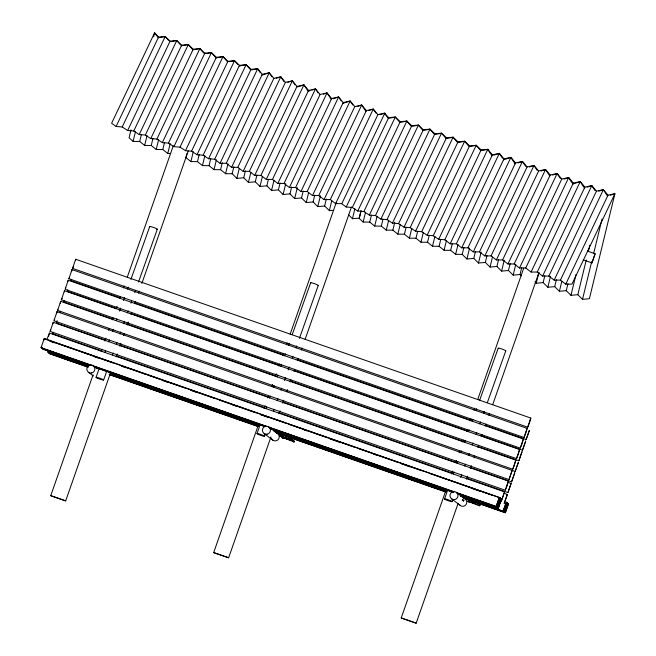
<?xml version="1.0" encoding="UTF-8"?>
<svg xmlns="http://www.w3.org/2000/svg" width="656" height="656" viewBox="0 0 656 656"><rect width="100%" height="100%" fill="white"/><g stroke="black" fill="none" stroke-linecap="round" stroke-linejoin="round"><path stroke-width="0.98" d="M504.53 491.877L501.397 500.987L504.53 491.877L49.413 333.076L49.216 334.257M71.988 270.1L72.012 269.6L68.872 278.71L523.996 437.503L525.522 433.919L527.137 428.393L72.012 269.6M41.697 347.352L41.599 348.057L89.913 364.916M42.82 348.205L42.73 348.91L90.077 365.433M43.386 348.607L43.296 349.312L89.675 365.499M48.601 352.026L48.503 352.731L88.125 366.556M49.167 352.428L49.069 353.133L88.691 366.958M50.291 353.289L50.2 353.986L87.888 367.139M292.207 439.635L280.235 435.912C281.645 437.609 282.121 435.313 280.235 435.912L291.977 440.299L292.215 439.643L291.92 440.43M292.904 441.037L293.166 440.348L281.186 436.634C282.597 438.364 283.064 435.986 281.186 436.634L292.929 441.021L293.134 440.389L293.011 441.217L293.306 440.414M293.88 441.939L294.142 441.152L282.187 437.396C283.613 439.094 284.056 436.904 282.187 437.396L293.929 441.783L294.167 441.111M292.232 440.102L292.355 439.676M294.019 441.988L294.298 441.168L294.052 441.939M462.365 500.257C463.251 498.429 462.234 500.889 462.669 499.905M462.39 500.126L462.652 499.429M463.505 500.684L463.661 500.208L463.489 500.585M479.7 505.169L468.638 501.307C469.393 502.463 469.13 501.028 467.777 501.291L479.462 505.833L479.757 505.022M131.011 129.847L129.084 137.768L133.094 141.417L139.687 141.466L144.648 145.452L151.241 145.501L156.21 149.486L162.803 149.535L167.772 153.512L170.593 153.537M153.627 36.761L154.595 32.8L158.539 37.13L165.189 36.498L170.101 41.164L176.751 40.533L181.655 45.198L188.305 44.567L193.217 49.225L199.867 48.601L204.779 53.259L211.429 52.628L216.341 57.293L222.991 56.662L227.903 61.328L234.553 60.696L239.456 65.362L246.107 64.731L251.018 69.397L257.669 68.765L262.285 74.308L269.231 72.8L273.847 78.343L280.793 76.834L285.409 82.377L292.346 80.868L296.971 86.412L303.908 84.903L308.533 90.446L315.47 88.929L320.087 94.48L327.032 92.963L331.649 98.515L338.594 96.998L343.211 102.549L350.148 101.032L354.773 106.584L361.71 105.067L366.327 110.61L373.272 109.101L377.889 114.644L384.834 113.135L341.735 203.803L346.212 207.009L352.329 207.501L357.774 211.043L363.891 211.535L369.336 215.078L375.453 215.57L380.89 219.112L387.007 219.604L392.452 223.138L398.569 223.63L404.014 227.173L410.131 227.665L415.576 231.207L421.693 231.699L427.13 235.242L433.247 235.734L438.692 239.276L444.809 239.768L450.139 243.819L456.371 243.802L461.701 247.853L467.933 247.837L473.263 251.888L479.495 251.871L484.825 255.922L491.049 255.906L496.379 259.956L502.611 259.932L507.941 263.983L514.173 263.966L519.503 268.017L525.735 268.001L531.065 272.051L537.289 272.035L542.619 276.086L548.851 276.069L554.181 280.12L560.413 280.104L565.743 284.155L571.975 284.138L614.943 193.668L608.005 195.176L565.743 284.155M133.094 141.417L135.489 131.544M139.687 141.466L141.368 134.529M144.648 145.452L147.051 135.579M151.241 145.501L152.93 138.564M156.21 149.486L158.613 139.613M162.803 149.535L164.484 142.598M167.772 153.512L170.175 143.639M186.886 153.635L185.927 157.596L190.896 161.581L197.481 161.63L202.45 165.615L209.043 165.665L214.012 169.65L220.605 169.699L225.574 173.684L232.167 173.733L236.865 178.375L243.72 177.768L248.419 182.409L255.282 181.802L259.981 186.443L266.844 185.837L271.543 190.47L278.406 189.871L283.105 194.504L289.968 193.897L294.667 198.538L301.522 197.932L306.221 202.573L313.084 201.966L317.783 206.607L324.646 206L329.345 210.642L333.264 210.297M190.896 161.581L193.29 151.708M197.481 161.63L199.17 154.701M202.45 165.615L204.852 155.743M209.043 165.665L210.732 158.736M214.012 169.65L216.414 159.777M220.605 169.699L222.286 162.77M225.574 173.684L227.968 163.811M232.167 173.733L233.848 166.804M236.865 178.375L239.276 168.444M243.72 177.768L245.41 170.839M248.419 182.409L250.838 172.479M255.282 181.802L256.972 174.865M259.981 186.443L262.392 176.513M266.844 185.837L268.288 179.892M271.543 190.47L273.954 180.548M278.406 189.871L280.087 182.934M283.105 194.504L285.754 183.59M289.968 193.897L291.649 186.968M294.667 198.538L297.316 187.624M301.522 197.932L303.211 191.003M306.221 202.573L308.632 192.651M313.084 201.966L314.765 195.037M317.783 206.607L320.44 195.685M324.646 206L326.327 199.071M329.345 210.642L331.756 200.711M361.013 211.166L359.324 218.104L352.461 218.71L354.88 208.78M361.071 210.486L359.144 218.407L363.145 222.056L369.738 222.105L374.707 226.082L381.3 226.14L386.269 230.117L392.862 230.166L397.831 234.151L404.424 234.2L409.393 238.185L415.978 238.235L420.947 242.22L427.54 242.269L432.509 246.254L439.102 246.303L444.071 250.289L450.664 250.338L455.633 254.323L462.218 254.372L466.916 259.013L473.78 258.407L478.478 263.04L485.342 262.441L490.04 267.074L496.904 266.467L501.602 271.108L508.466 270.502L513.164 275.143L520.019 274.536L521.364 275.864M363.145 222.056L365.548 212.183M369.738 222.105L371.427 215.168M374.707 226.082L377.11 216.209M381.3 226.14L382.981 219.202M386.269 230.117L388.672 220.244M392.862 230.166L394.789 222.245M397.831 234.151L400.226 224.278M404.424 234.2L406.105 227.271M409.393 238.185L411.788 228.313M415.978 238.235L417.667 231.306M420.947 242.22L423.35 232.347M427.54 242.269L429.229 235.34M432.509 246.254L434.912 236.381M439.102 246.303L440.783 239.374M444.071 250.289L446.465 240.416M450.664 250.338L452.345 243.409M455.633 254.323L458.027 244.45M462.218 254.372L463.907 247.435M466.916 259.013L469.573 248.091M473.78 258.407L475.469 251.469M478.478 263.04L481.135 252.125M485.342 262.441L487.023 255.504M490.04 267.074L492.451 257.152M496.904 266.467L498.585 259.538M501.602 271.108L504.251 260.194M508.466 270.502L510.147 263.573M513.164 275.143L515.813 264.229M520.019 274.536L521.709 267.607M610.334 195.234L614.885 193.774L589.383 298.742L582.52 299.341L577.821 294.708L570.958 295.315L566.259 290.674L559.404 291.28L554.705 286.639L547.842 287.246L543.143 282.605L536.28 283.212L538.691 273.281M543.143 282.605L544.824 275.676M547.842 287.246L550.491 276.324M554.705 286.639L556.386 279.71M559.404 291.28L561.815 281.35M566.259 290.674L567.948 283.736M570.958 295.315L576.025 274.462M577.821 294.708L586.243 260.047M588.407 251.133L589.851 245.196M582.52 299.341L591.687 261.629M593.614 253.683L602.06 218.94M53.062 323.474L53.259 322.293L50.118 331.403L505.243 490.204L506.768 486.613L508.384 481.094L53.259 322.293M64.304 291.887L64.493 290.706L61.361 299.817L516.477 458.618L518.01 455.026L519.618 449.508L64.493 290.706M68.044 281.408L68.232 280.227L65.1 289.337L520.224 448.13L521.75 444.547L523.357 439.02L68.232 280.227M75.506 260.448L75.694 259.268L72.562 268.378L527.686 427.179L529.212 423.587L530.819 418.069L75.694 259.268M43.952 339.964L44.255 338.504L499.38 497.502L496.182 506.416L456.568 492.59M53.087 332.305L52.792 333.765L102.065 350.96M48.265 350.829L47.962 352.288L88.552 366.45M60.352 311.198L60.057 312.658L60.696 311.452M64.026 300.514L63.73 301.981L113.004 319.177M67.675 289.936L67.379 291.403L115.694 308.263M71.348 279.259L71.045 280.719L120.327 297.914M462.373 500.192L462.521 499.716M56.58 313.757L57.031 311.666L53.899 320.776L509.015 479.577L512.156 470.459L509.015 479.577M60.262 303.425L60.721 301.334L57.58 310.444L512.705 469.245L514.23 465.662L515.846 460.135L60.721 301.334M71.553 271.682L71.816 270.78M57.047 320.653L56.457 323.088L105.739 340.284M479.725 505.136C479.339 506.94 480.085 504.333 479.774 505.489M48.61 336.241L48.954 335.167M47.068 339.013L49.413 333.076M292.191 440.069L292.068 440.496M110.716 372.329L65.674 500.913L50.742 495.682L93.054 374.863M101.18 351.665L101.852 349.738M104.903 341.038L105.919 338.135M108.625 330.403L109.298 328.467M112.348 319.775L113.029 317.84M116.407 308.172L117.088 306.237M119.794 298.505L120.474 296.578M123.517 287.877L124.197 285.942M127.239 277.242L173.274 145.796M116.137 356.864L117.145 353.961M119.859 346.237L120.876 343.334M123.582 335.601L124.255 333.666M127.305 324.966L128.322 322.071M131.028 314.339L131.7 312.404M134.751 303.703L135.423 301.768M138.473 293.076L139.154 291.141M141.86 283.408L188.231 150.987M270.944 436.962L228.632 557.78L213.676 552.59L258.694 424.038M264.114 408.573L265.131 405.67M267.837 397.938L268.517 396.003M271.896 386.343L272.576 384.408M275.282 376.675L276.299 373.772M279.005 366.04L279.686 364.113M282.728 355.413L283.408 353.477M286.451 344.777L287.131 342.842M290.173 334.15L336.208 202.696M279.071 413.764L280.087 410.869M282.793 403.137L283.81 400.234M286.852 391.534L287.533 389.607M290.239 381.874L290.92 379.939M293.962 371.239L294.642 369.303M297.685 360.603L298.365 358.676M301.407 349.976L302.088 348.041M305.13 339.341L351.501 206.927M458.15 503.316L416.175 623.167L401.218 617.968L446.236 489.417M451.656 473.952L452.673 471.057M455.715 462.357L456.396 460.422M459.102 452.689L459.782 450.754M462.824 442.054L463.505 440.127M466.547 431.427L467.228 429.491M470.27 420.791L470.951 418.856M473.993 410.164L474.673 408.229M477.716 399.529L523.75 268.074M460.52 496.551L461.193 494.616M466.613 479.151L467.63 476.248M470.336 468.515L471.352 465.621M474.058 457.888L474.731 455.953M477.781 447.253L478.462 445.317M481.504 436.625L482.185 434.69M485.227 425.99L485.907 424.055M488.95 415.355L489.63 413.428M492.672 404.727L539.043 272.306M96.038 377.356L99.113 368.713M104.927 352.387L105.608 350.468M108.691 341.817L109.372 339.898M112.447 331.255L113.135 329.337M116.21 320.694L116.891 318.775M119.63 311.092L120.655 308.205M123.394 300.522L124.419 297.644M127.494 289.001L128.174 287.082M130.913 279.399L149.716 226.574M103.623 380.004L106.698 371.362M112.512 355.035L113.193 353.108M116.276 344.466L116.957 342.547M120.032 333.904L120.72 331.985M123.795 323.342L124.476 321.415M127.559 312.773L128.24 310.854M130.979 303.17L131.659 301.252M134.734 292.609L135.423 290.69M138.498 282.039L157.309 229.223M256.988 433.583L260.063 424.94M265.877 408.614L266.557 406.687M269.632 398.044L270.321 396.126M273.396 387.483L274.077 385.564M277.16 376.921L277.841 375.002M280.916 366.351L281.604 364.433M284.679 355.79L285.368 353.871M288.443 345.228L289.124 343.309M292.207 334.658L310.665 282.802M264.573 436.232L265.254 434.305M273.462 411.255L274.142 409.336M277.217 400.693L277.906 398.774M280.981 390.131L281.67 388.213M284.401 380.529L285.426 377.643M288.164 369.959L289.189 367.081M292.264 358.438L292.953 356.52M296.028 347.877L296.709 345.95M299.448 338.266L318.25 285.45M444.53 498.962L447.605 490.319M453.419 473.993L454.1 472.074M457.175 463.431L457.863 461.512M460.938 452.87L461.619 450.943M464.702 442.3L465.383 440.381M468.458 431.738L469.147 429.819M472.222 421.177L472.91 419.25M475.985 410.607L476.666 408.688M479.749 400.045L498.207 348.188M452.115 501.61L452.796 499.692M460.66 477.601L461.685 474.723M464.76 466.08L465.448 464.153M468.523 455.51L469.212 453.591M472.287 444.948L472.968 443.03M476.051 434.387L476.732 432.46M479.807 423.817L480.495 421.898M483.57 413.255L484.251 411.337M487.334 402.694L505.792 350.829M281.383 436.584L280.235 435.912L281.399 436.568L280.235 435.912L281.563 436.092L280.235 435.912L281.383 436.593L280.235 435.912L281.563 436.084M282.433 436.986L281.186 436.634L282.515 436.814L281.186 436.634L282.334 437.314L281.186 436.634L282.515 436.798M498.56 502.48L496.723 506.85L457.101 493.033M498.65 502.521L500.479 498.142L498.552 497.469M499.126 502.881L497.289 507.252L457.675 493.435M499.208 502.972L501.045 498.593L499.109 497.92M499.683 503.332L497.847 507.711L458.232 493.886M499.774 503.373L501.61 498.995L498.421 508.113L458.798 494.288M504.923 506.719L503.086 511.09L462.505 496.928M504.981 506.793L506.817 502.414L504.193 511.934L462.644 497.437M505.464 507.154L503.628 511.532L463.046 497.371M505.555 507.195L507.383 502.816L504.193 511.934M73.283 266.885L72.562 268.378M65.493 288.615L65.821 287.845M62.082 298.332L61.361 299.817M54.292 320.054L54.62 319.283M50.848 329.919L50.118 331.403M41.697 346.409L41.057 347.614L266.205 426.17M71.684 279.513L71.045 280.719M68.011 290.198L67.379 291.403M53.423 332.559L52.792 333.765M283.499 437.593L282.187 437.396L283.343 438.077L282.187 437.396L283.515 437.577L282.187 437.396L283.335 438.069L282.187 437.396L283.515 437.601L283.048 437.413M292.092 440.455L292.346 439.684M168.51 40.27L165.189 36.498L158.285 37.753L154.595 32.8L111.618 123.271L116.096 126.477L158.539 37.13M116.096 126.477L122.213 126.969L165.189 36.498M122.213 126.969L127.658 130.511L170.101 41.164M127.658 130.511L133.775 131.003L176.751 40.533L180.736 45.059M133.775 131.003L139.22 134.546L181.655 45.198M139.22 134.546L145.337 135.038L188.305 44.567L192.962 49.848M145.337 135.038L150.773 138.58L193.217 49.225M150.773 138.58L156.899 139.072L199.867 48.601L203.86 53.128M156.899 139.072L162.335 142.614L204.779 53.259M162.335 142.614L168.453 143.106L211.429 52.628L216.078 57.917L222.991 56.662L227.64 61.951M168.453 143.106L173.897 146.649L216.341 57.293M173.897 146.649L180.015 147.141L222.991 56.662M180.015 147.141L185.459 150.683L227.903 61.328M185.459 150.683L191.577 151.167L234.553 60.696L237.874 64.477M191.577 151.167L197.021 154.709L239.456 65.362M197.021 154.709L203.139 155.201L246.107 64.731L250.764 70.02M203.139 155.201L208.575 158.744L251.018 69.397M208.575 158.744L214.692 159.236L257.669 68.765L260.342 72.75M214.692 159.236L220.022 163.287L262.285 74.308M220.022 163.287L226.254 163.27L269.231 72.8L271.904 76.785M226.254 163.27L231.584 167.321L273.847 78.343M231.584 167.321L237.816 167.305L280.793 76.834L283.999 81.615M237.816 167.305L243.146 171.355L285.409 82.377M243.146 171.355L249.378 171.339L292.346 80.868L295.02 84.854M249.378 171.339L254.708 175.39L296.971 86.412M254.708 175.39L260.932 175.373L303.908 84.903L307.656 90.479M260.932 175.373L266.262 179.424L308.533 90.446M266.262 179.424L272.494 179.408L315.47 88.929L318.144 92.914M272.494 179.408L277.824 183.459L320.087 94.48M277.824 183.459L284.056 183.442L327.032 92.963L331.305 99.343M284.056 183.442L289.386 187.493L331.649 98.515M289.386 187.493L295.618 187.477L338.594 96.998L341.259 100.983M295.618 187.477L300.948 191.519L343.211 102.549M300.948 191.519L307.18 191.503L350.148 101.032L352.821 105.017M307.18 191.503L312.502 195.554L354.773 106.584M312.502 195.554L318.734 195.537L361.71 105.067L365.991 111.438M318.734 195.537L324.064 199.588L366.327 110.61M324.064 199.588L330.296 199.572L373.272 109.101L375.945 113.086M330.296 199.572L335.626 203.622L377.889 114.644M346.212 207.009L388.655 117.654L395.306 117.03L400.217 121.688L406.868 121.057L411.771 125.722L418.421 125.091L423.333 129.757L429.983 129.125L434.895 133.791L441.545 133.16L446.457 137.826L453.107 137.194L458.011 141.86L464.661 141.229L469.573 145.894L476.223 145.263L481.135 149.929L487.785 149.297L492.402 154.841L499.347 153.332L503.964 158.875L510.909 157.366L515.526 162.909L522.463 161.392L527.088 166.944L534.025 165.427L538.642 170.978L545.587 169.461L550.204 175.013L557.149 173.496L561.766 179.039L568.703 177.53L573.328 183.073L580.265 181.564L584.881 187.108L591.827 185.599L596.443 191.142L603.389 189.633L608.005 195.176M352.329 207.501L395.306 117.03M357.774 211.043L400.217 121.688M363.891 211.535L406.868 121.057M369.336 215.078L411.771 125.722M375.453 215.57L418.421 125.091M380.89 219.112L423.333 129.757M387.007 219.604L429.983 129.125M392.452 223.138L434.895 133.791M398.569 223.63L441.545 133.16M404.014 227.173L446.457 137.826M410.131 227.665L453.107 137.194M415.576 231.207L458.011 141.86M421.693 231.699L464.661 141.229M427.13 235.242L469.573 145.894M433.247 235.734L476.223 145.263M438.692 239.276L481.135 149.929M444.809 239.768L487.785 149.297M450.139 243.819L492.402 154.841M456.371 243.802L499.347 153.332M461.701 247.853L503.964 158.875M467.933 247.837L510.909 157.366M473.263 251.888L515.526 162.909M479.495 251.871L522.463 161.392M484.825 255.922L527.088 166.944M491.049 255.906L534.025 165.427M496.379 259.956L538.642 170.978M502.611 259.932L545.587 169.461M507.941 263.983L550.204 175.013M514.173 263.966L557.149 173.496M519.503 268.017L561.766 179.039M525.735 268.001L568.703 177.53M531.065 272.051L573.328 183.073M537.289 272.035L580.265 181.564M542.619 276.086L584.881 187.108M548.851 276.069L591.827 185.599M554.181 280.12L596.443 191.142M560.413 280.104L603.389 189.633M69.274 277.988L68.872 278.71M57.982 309.722L57.58 310.444M64.058 301.457L63.73 301.981M42.501 347.934L42.164 348.459L90.479 365.31M43.058 348.393L42.73 348.91M56.793 322.563L56.457 323.088M43.624 348.795L43.296 349.312M48.298 351.772L47.962 352.288M48.839 352.215L48.503 352.731M49.405 352.616L49.069 353.133M49.963 353.067L49.635 353.584L87.314 366.737M50.528 353.469L50.2 353.986M530.819 418.069L527.686 427.179M527.137 428.393L523.996 437.503M523.357 439.02L520.224 448.13M519.618 449.508L516.477 458.618M515.846 460.135L512.705 469.245M508.384 481.094L505.243 490.204M50.742 495.682L65.698 500.881M213.676 552.59L228.632 557.78M401.218 617.968L416.175 623.167M44.255 338.504L41.057 347.614M587.407 251.068L595.131 253.765L591.942 262.884L583.25 259.842M591.942 262.884L595.131 253.765M526.169 439.52L529.359 430.41L526.169 439.52L485.588 425.359M522.504 450.205L525.694 441.086L522.504 450.205L480.946 435.707M518.847 460.783L522.045 451.664L518.847 460.783L478.265 446.621M515.181 471.459L518.371 462.349L515.181 471.459L57.031 311.666M511.582 481.881L514.771 472.771L511.582 481.881L471 467.72M508.203 482.439L511.106 483.447L507.908 492.566L466.359 478.068M499.372 497.305L496.182 506.416M44.788 338.939L499.913 497.74L496.723 506.85M507.908 492.566L511.106 483.447M507.35 494.329L504.152 503.447L507.359 494.534L504.448 493.32M504.751 512.385L507.949 503.275L504.751 512.385L463.202 497.888M505.325 512.787L508.515 503.677L505.325 512.787L463.767 498.289M261.949 75.137L269.231 72.8M276.242 78.294L280.793 76.834M287.795 82.328L292.346 80.868M297.537 86.945L303.908 84.903M308.189 91.274L310.009 90.692M311.83 90.102L315.47 88.929M323.392 94.136L327.032 92.963M333.125 98.753L338.594 96.998M342.867 103.377L350.148 101.032M357.159 106.526L361.71 105.067M368.721 110.561L373.272 109.101M380.275 114.595L384.834 113.135M493.82 155.193L499.29 153.438L502.496 158.219M503.562 159.81L510.844 157.473L515.124 163.844M517.855 162.967L522.406 161.507L525.612 166.288M529.417 167.001L533.968 165.533L537.174 170.314M540.979 171.036L545.53 169.568L549.802 175.947M552.532 175.07L557.092 173.602L560.298 178.383M564.094 179.096L568.645 177.637L572.926 184.008L580.207 181.671L584.488 188.042M587.218 187.165L591.769 185.705L594.976 190.486M598.772 191.199L603.331 189.74L607.604 196.111M170.831 41.607L176.751 40.533M181.4 45.813L188.305 44.567M194.939 49.495L199.867 48.601M206.492 53.521L211.429 52.628M229.616 61.59L234.553 60.696M239.202 65.985L246.107 64.731M251.748 69.839L257.669 68.765M389.328 118.211L395.248 117.137L399.898 122.418L406.802 121.171L411.46 126.452M412.444 126.272L418.364 125.198L423.022 130.487M424.006 130.306L429.926 129.232L434.575 134.521L441.488 133.266L446.137 138.555M447.13 138.375L453.05 137.301L457.699 142.59L464.604 141.335L469.261 146.624L476.166 145.37L480.815 150.65M481.807 150.478L487.728 149.404L492 155.775M285.852 437.872L286.565 437.831L285.549 437.765M286.803 438.593L287.508 438.552L286.5 438.487M335.626 203.622L341.858 203.606M469.081 501.496L467.777 501.291L468.999 501.799M283.351 438.003L282.187 437.396L283.458 437.683M282.351 437.29L281.186 436.634L282.326 437.306M281.531 436.215L280.235 435.912L281.416 436.527M282.187 437.396L283.392 437.962M281.506 436.281L280.235 435.912L281.44 436.478L280.235 435.912L281.555 436.117L281.096 435.928M282.457 437.003L281.186 436.634L282.392 437.199L281.186 436.634L282.506 436.839L282.047 436.65M469.048 501.668L467.777 501.291L468.974 501.783M134.824 302.974L282.662 354.56M297.16 359.619L471.09 420.307M131.151 313.658L278.997 365.236M294.454 370.632L467.425 430.984M126.534 323.892L275.348 375.814M289.837 380.874L463.767 441.562M119.269 344.999L269.042 397.257M282.572 401.98L456.502 462.669M116.563 356.019L264.409 407.597M278.898 412.657L451.869 473.009M50.192 341.03L76.276 350.132M78.212 350.804L112.996 362.94M121.696 365.974L145.853 374.404M147.789 375.084L184.508 387.893M191.265 390.254L215.422 398.684M219.293 400.029L256.012 412.845M260.842 414.526L284.999 422.956M288.861 424.309L327.516 437.79M330.411 438.807L354.568 447.228M358.438 448.581L399.02 462.742M401.923 463.751L422.21 470.836M429.942 473.534L491.787 495.108M49.782 341.145L54.612 342.834M93.267 356.315L98.097 358.004M121.286 366.097L126.116 367.778M162.836 380.595L167.674 382.276M190.863 390.369L197.628 392.731M232.413 404.867L237.242 406.556M260.432 414.641L269.132 417.683M303.917 429.819L306.819 430.828M330.009 438.921L340.636 442.628M373.494 454.091L376.388 455.1M401.513 463.866L410.213 466.9M471.082 488.146L479.782 491.18M269.108 427.187L453.665 491.582M93.783 366.261L265.778 426.277M268.681 427.286L453.239 491.68M94.349 366.663L265.385 426.343M270.215 428.024L453.804 492.082M94.907 367.114L264.975 426.457M270.772 428.475L453.403 492.197M95.473 367.516L264.573 426.523M270.37 428.54L452.033 491.926M109.806 373.871L258.62 425.793M274.077 431.189L446.08 491.196M110.347 374.305L258.193 425.892M275.586 431.96L445.654 491.303M109.946 374.371L257.792 425.957M276.151 432.361L446.219 491.705M109.544 374.486L258.349 426.408M275.741 432.476L445.809 491.82M109.142 374.551L257.947 426.474M276.307 432.878L445.416 491.885M468.638 501.307L469.097 501.504M456.24 492.287L465.03 498.962A4.026 4.018 -52.8 0 1 465.76 504.964A4.026 4.018 -52.8 0 1 459.717 504.915M451.705 498.937L460.496 505.612M268.698 426.908L277.488 433.583M264.163 433.559L272.953 440.233M93.111 365.687L97.104 368.721M88.585 372.346L93.373 375.978M534.935 281.883L536.28 283.212M348.434 214.733L352.461 218.71M384.711 113.332L388.655 117.654M384.646 113.439L388.336 118.383M503.628 511.532L506.284 501.979L503.086 511.09M501.045 498.593L498.421 508.113M500.479 498.142L497.847 507.711M499.913 497.74L497.289 507.252M570.515 180.548A4.026 4.018 -52.8 0 1 571.294 181.245M204.77 53.415A4.026 4.018 -52.8 0 1 205.82 53.357M379.816 114.431A4.026 4.018 -52.8 0 1 380.865 114.365M204.943 53.415A4.026 4.018 -52.8 0 1 205.992 53.357M498.757 348.607A4.026 0.426 19.6 0 1 501.422 348.861A4.026 0.426 19.6 0 1 505.686 350.911M276.553 433.108A4.026 4.018 -52.8 0 1 278.218 439.577A4.026 4.018 -52.8 0 1 271.6 438.651M310.821 282.974A4.026 0.426 19.6 0 1 314.38 283.646A4.026 0.426 19.6 0 1 318.144 285.524M149.871 226.746A4.026 0.426 19.6 0 1 153.922 227.591A4.026 0.426 19.6 0 1 156.841 229.288M463.513 501.004L463.784 500.249L463.513 501.004M288.517 439.315L287.5 439.249L288.517 439.315M474.108 503.218L473.091 503.144L474.108 503.218M281.522 436.15L280.235 435.912L281.547 436.166M282.474 436.871L281.186 436.634L282.498 436.888M281.457 436.33L280.235 435.912L281.481 436.347M282.408 437.052L281.186 436.634L282.433 437.068M468.999 501.709L467.777 501.291L469.024 501.733M454.723 499.56A4.026 4.018 -52.8 0 0 457.027 492.984A4.026 4.018 -52.8 0 0 450.18 494.288A4.026 4.018 -52.8 0 0 454.723 499.56M445.695 499.692A4.026 0.426 19.6 0 0 452 501.692A4.026 0.426 19.6 0 0 447.261 499.478A4.026 0.426 19.6 0 0 445.695 499.692M267.181 434.182A4.026 4.018 -52.8 0 0 269.485 427.605A4.026 4.018 -52.8 0 0 262.638 428.909A4.026 4.018 -52.8 0 0 267.181 434.182M258.152 434.313A4.026 0.426 19.6 0 0 264.458 436.306A4.026 0.426 19.6 0 0 259.719 434.1A4.026 0.426 19.6 0 0 258.152 434.313M91.594 372.969A4.026 4.018 -52.8 0 0 93.898 366.392A4.026 4.018 -52.8 0 0 87.051 367.696A4.026 4.018 -52.8 0 0 91.594 372.969M97.203 378.086A4.026 0.426 19.6 0 0 103.517 380.078A4.026 0.426 19.6 0 0 98.769 377.872A4.026 0.426 19.6 0 0 97.203 378.086"/></g></svg>
